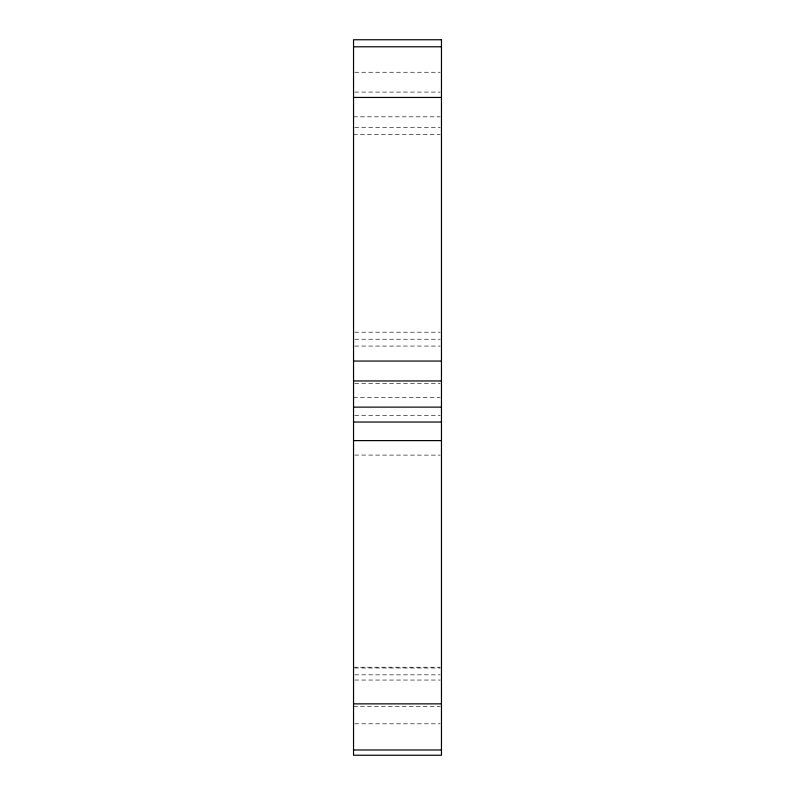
<?xml version="1.0" encoding="UTF-8"?>
<svg xmlns="http://www.w3.org/2000/svg" width="795" height="795" viewBox="0 0 795 795"><rect width="100%" height="100%" fill="white"/><g stroke="black" fill="none" stroke-linecap="round" stroke-linejoin="round"><path stroke-width="0.6" stroke-dasharray="3.98 2.98" d="M354.769 72.256L440.231 72.256M354.769 92.091L440.231 92.091M353.536 116.825L440.231 116.825M354.769 127.518L440.231 127.518M353.536 134.415L440.231 134.415M354.769 332.201L440.231 332.201M354.769 339.236L440.231 339.236M354.769 346.073L440.231 346.073M354.769 383.538L440.231 383.538M353.536 397.52L440.231 397.52M354.769 415.686L440.231 415.686M354.769 455.078L440.231 455.128M353.536 667.224L440.231 667.224M354.769 667.989L440.231 667.989M354.769 674.836L440.231 674.836M354.769 680.053L440.231 680.053M353.536 706.636L440.231 706.636M354.769 723.798L440.231 723.798"/><path stroke-width="1.19" d="M353.536 46.786L441.464 46.786M353.536 97.447L441.464 97.447M353.536 361.059L441.464 361.059M353.536 380.954L441.464 380.954M353.536 407.129L441.464 407.129M353.536 422.036L441.464 422.036M353.536 440.609L441.464 440.609M353.536 703.863L441.464 703.863M353.536 749.983L441.464 749.983M441.464 39.75L353.536 39.75L353.536 755.25L441.464 755.25L441.464 39.75"/></g></svg>
